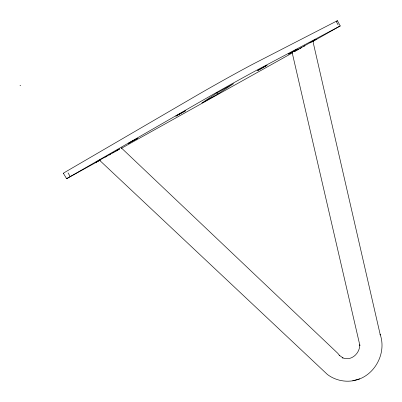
<?xml version="1.0" encoding="UTF-8"?>
<svg xmlns="http://www.w3.org/2000/svg" width="402" height="402" viewBox="0 0 402 402"><rect width="100%" height="100%" fill="white"/><g stroke="black" fill="none" stroke-linecap="round" stroke-linejoin="round"><path stroke-width="0.6" d="M63.385 173.292L66.601 178.689L199.01 102.44A47.737 0.693 -29.3 0 1 259.074 68.958L340.228 25.939L337.439 20.738M340.228 25.939L312.54 41.647M217.693 94.143L233.542 83.661L216.382 93.229L201.844 103.023L217.693 94.143L216.834 92.611M115.681 151.323L119.675 148.921L96.008 162.182L100.5 159.805M310.042 42.863L316.138 39.24L293.937 51.793M112.58 153.087L114.128 152.202M109.037 155.082L110.555 154.227M303.766 46.411L304.756 45.853M299.967 48.531L301.857 47.481M105.374 157.122L106.942 156.247M100.435 160.016L66.601 178.689M121.263 148.393L292.812 52.662M297.143 50.089L299.028 49.049M295.063 51.215L296.103 50.652M99.269 159.981L327.469 374.538C334.635 379.885 343.866 382.207 352.705 380.815L353.172 380.689C373.875 377.418 387.116 353.77 380.126 334.288L380.302 335.017L312.877 41.104M336.806 21.185A13.738 0.256 -29.4 0 0 336.188 21.311L255.632 62.747A47.788 1.07 -29.3 0 0 195.457 96.168L66.953 171.071A14.738 0.291 -29.1 0 0 63.606 173.222M352.705 380.815L359.715 378.86M121.213 147.78L337.846 353.358L339.76 355.83L339.177 355.162L343.017 357.981L342.383 357.75L344.785 358.499L349.554 358.443C355.534 356.865 359.82 350.931 359.785 344.8L359.906 345.554L292.204 52.757M68.033 172.89L70.199 176.528M336.188 21.311L338.062 24.798M257.592 70.581L267.013 65.295L257.592 70.581M288.566 54.089L297.39 49.139L288.566 54.089M129.107 143.001L128.424 143.424L137.856 138.167L129.107 143.001M176.684 115.655L175.845 116.163L185.573 110.746L176.684 115.655M20.286 85.686L20.1 85.42A12.708 1.477 -62.1 0 0 20.281 85.686"/></g></svg>
